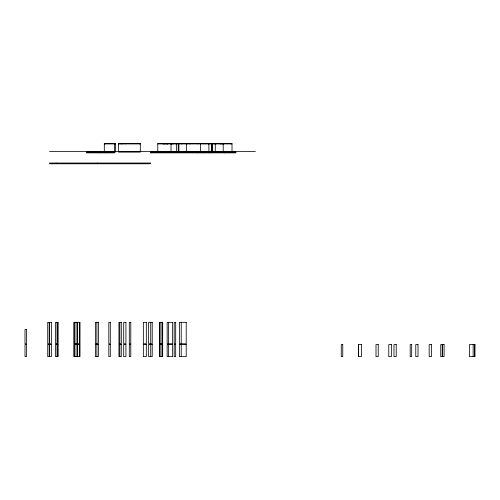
<?xml version="1.0" encoding="UTF-8"?>
<svg xmlns="http://www.w3.org/2000/svg" width="500" height="500" viewBox="0 0 500 500"><rect width="100%" height="100%" fill="white"/><g stroke="black" fill="none" stroke-linecap="round" stroke-linejoin="round"><path stroke-width="0.75" d="M104.312 143.925L115.45 143.925M118.544 143.925L140.3 143.925M157.762 143.925L208.9 143.925M209.019 143.925L232.013 143.925M49.519 151.562L255.356 151.562M474.631 344.562L474.631 356.631M473.144 344.562L473.144 356.631M442.594 344.562L442.594 356.631M442.225 344.562L442.225 356.631M358.587 344.562L358.587 356.631M232.013 152.119L232.013 143.369L157.762 143.369L157.762 152.119M230.963 143.369L230.963 143.925M224.525 152.119L224.525 152.863M223.331 143.369L223.331 143.925M223.206 143.369L223.206 152.119M222.744 143.369L222.744 143.925M222.156 143.369L222.156 143.925M221.325 143.369L221.325 143.925M220.738 143.369L220.738 143.925M220.175 143.369L220.175 143.925M220.05 143.369L220.05 143.925M216.069 143.369L216.069 143.925M215.85 143.369L215.85 143.925M215.481 143.369L215.4 143.925M215.269 143.369L215.269 152.119M214.812 143.369L214.812 143.925M212.6 143.369L212.6 143.925M212.331 143.369L212.331 152.119M212.019 143.369L211.956 143.925M211.875 143.369L211.875 152.119M211.369 143.369L211.35 152.119M211.081 152.119L211.081 152.863M209.062 152.119L209.062 152.863M208.9 143.369L208.9 152.119M208.438 143.369L208.438 143.925M205.744 143.369L205.744 143.925M204.481 152.119L204.481 152.863M203.575 143.369L203.575 143.925M201.612 152.119L201.612 152.863M200.719 143.369L200.719 143.925M200.594 143.369L200.594 152.119M197.838 143.369L197.838 143.925M197.738 152.119L197.738 152.863M190.625 143.369L190.625 143.925M189.594 143.369L189.594 143.925M187.419 143.369L187.419 143.925M186.369 143.369L186.369 152.119M181.956 143.369L181.956 143.925M181.331 143.369L181.331 143.925M181.231 322.325L181.231 343.781M181.231 344.45L181.231 356.631M178.881 143.369L178.881 152.119M178.256 143.369L178.256 152.119M176.506 143.369L176.506 152.119M175.881 143.369L175.881 143.925M173.206 143.369L173.206 143.925M172.987 143.369L172.987 143.925M172.144 143.369L172.144 143.925M171.894 143.369L171.894 143.925M171.269 143.369L171.269 143.925M171.025 143.369L171.025 152.119M170.806 143.369L170.806 143.925M168.538 322.325L168.538 343.781M168.538 344.45L168.538 356.631M168.019 143.369L168.019 143.925M167.613 143.369L167.613 143.925M167.519 143.369L167.519 143.925M167.075 143.369L167.075 143.925M166.894 143.369L166.931 143.925M166.306 143.369L166.306 143.925M165.419 143.369L165.419 143.925M164.794 143.369L164.794 143.925M164.456 143.369L164.456 143.925M164.163 143.369L164.163 143.925M163.831 143.369L163.869 143.925M163.538 143.369L163.55 143.925M162.519 143.369L162.519 143.925M162.463 322.325L162.463 343.781M162.463 344.45L162.463 356.631M161.056 322.325L161.056 343.781M161.056 344.45L161.056 356.631M159.806 322.325L159.806 343.781M159.806 344.45L159.806 356.631M151.25 152.119L151.25 152.863M150.725 322.325L150.725 343.781M150.725 344.45L150.725 356.631M139.556 143.369L139.556 143.925M125.25 143.369L125.25 143.925M122.938 143.369L122.938 143.925M121.819 143.369L121.819 143.925M121.075 143.369L121.075 143.925M119.994 143.369L119.994 143.925M119.806 322.325L119.806 343.781M119.806 344.45L119.806 356.631M114.369 143.369L114.375 152.863L86.431 152.863L86.431 152.119L115.45 152.119L115.45 143.369L104.312 143.369L104.312 152.119M105.581 152.119L105.581 152.863M105.056 143.369L105.056 143.925M99.25 152.119L99.25 152.863M97.231 163.038L97.231 163.781M96.894 322.325L96.894 343.781M96.894 344.45L96.894 356.631M79.763 322.325L79.763 343.781M79.763 344.45L79.763 356.631M76.037 322.325L76.037 343.781M76.037 344.45L76.037 356.631M74.544 322.325L74.544 343.781M74.544 344.45L74.544 356.631M57.7 322.325L57.7 343.781M57.7 344.45L57.7 356.631M57.038 322.325L57.038 343.781M57.038 344.45L57.038 356.631M56.85 163.038L56.85 163.781M140.3 143.369L118.544 143.369L118.544 152.119L140.3 152.119L140.3 143.369M235.856 152.119L150.506 152.119L150.506 152.863L235.856 152.863L235.856 152.119M150.319 163.038L49.513 163.038L49.513 163.781L150.319 163.781L150.319 163.038M49.212 322.325L47.725 322.325L47.725 343.781L49.212 343.781L49.212 322.325M51.369 322.325L49.506 322.325L49.506 343.781L51.369 343.781L51.369 322.325M58.075 322.325L55.544 322.325L55.544 343.781L58.075 343.781L58.075 322.325M77.525 322.325L73.794 322.325L73.794 343.781L77.525 343.781L77.525 322.325M79.869 322.325L77.631 322.325L77.631 343.781L79.869 343.781L79.869 322.325M98.387 322.325L95.406 322.325L95.406 343.781L98.387 343.781L98.387 322.325M110.306 322.325L108.819 322.325L108.819 343.781L110.306 343.781L110.306 322.325M121.294 322.325L118.944 322.325L118.944 343.781L121.294 343.781L121.294 322.325M125.931 322.325L123.694 322.325L123.694 343.781L125.931 343.781L125.931 322.325M130.794 322.325L129.306 322.325L129.306 343.781L130.794 343.781L130.794 322.325M146.325 322.325L143.344 322.325L143.344 343.781L146.325 343.781L146.325 322.325M152.219 322.325L148.637 322.325L148.637 343.781L152.219 343.781L152.219 322.325M162.681 322.325L159.481 322.325L159.481 343.781L162.681 343.781L162.681 322.325M172.644 322.325L167.156 322.325L167.156 343.781L172.644 343.781L172.644 322.325M175.688 322.325L174.194 322.325L174.194 343.781L175.688 343.781L175.688 322.325M186.219 322.325L179.394 322.325L179.394 343.781L186.219 343.781L186.219 322.325M26.488 329.55L25 329.55L25 343.781L26.488 343.781L26.488 329.55M49.212 344.45L47.725 344.45L47.725 356.631L49.212 356.631L49.212 344.45M51.369 344.45L49.506 344.45L49.506 356.631L51.369 356.631L51.369 344.45M58.075 344.45L55.544 344.45L55.544 356.631L58.075 356.631L58.075 344.45M77.525 344.45L73.794 344.45L73.794 356.631L77.525 356.631L77.525 344.45M79.869 344.45L77.631 344.45L77.631 356.631L79.869 356.631L79.869 344.45M98.387 344.45L95.406 344.45L95.406 356.631L98.387 356.631L98.387 344.45M110.306 344.45L108.819 344.45L108.819 356.631L110.306 356.631L110.306 344.45M121.294 344.45L118.944 344.45L118.944 356.631L121.294 356.631L121.294 344.45M125.931 344.45L123.694 344.45L123.694 356.631L125.931 356.631L125.931 344.45M130.794 344.45L129.306 344.45L129.306 356.631L130.794 356.631L130.794 344.45M146.325 344.45L143.344 344.45L143.344 356.631L146.325 356.631L146.325 344.45M152.219 344.45L148.637 344.45L148.637 356.631L152.219 356.631L152.219 344.45M162.681 344.45L159.481 344.45L159.481 356.631L162.681 356.631L162.681 344.45M172.644 344.45L167.156 344.45L167.156 356.631L172.644 356.631L172.644 344.45M175.688 344.45L174.194 344.45L174.194 356.631L175.688 356.631L175.688 344.45M186.219 344.45L179.394 344.45L179.394 356.631L186.219 356.631L186.219 344.45M26.488 344.562L25 344.562L25 356.631L26.488 356.631L26.488 344.562M342.762 344.562L341.269 344.562L341.269 356.631L342.762 356.631L342.762 344.562M361.388 344.562L358.406 344.562L358.406 356.631L361.388 356.631L361.388 344.562M378.237 344.562L376 344.562L376 356.631L378.237 356.631L378.237 344.562M391.369 344.562L388.769 344.562L388.769 356.631L391.369 356.631L391.369 344.562M396.213 344.562L393.975 344.562L393.975 356.631L396.213 356.631L396.213 344.562M411.675 344.562L410.188 344.562L410.188 356.631L411.675 356.631L411.675 344.562M418.006 344.562L415.769 344.562L415.769 356.631L418.006 356.631L418.006 344.562M431.413 344.562L429.181 344.562L429.181 356.631L431.413 356.631L431.413 344.562M444.081 344.562L440.731 344.562L440.731 356.631L444.081 356.631L444.081 344.562M475 344.562L469.412 344.562L469.412 356.631L475 356.631L475 344.562"/></g></svg>
